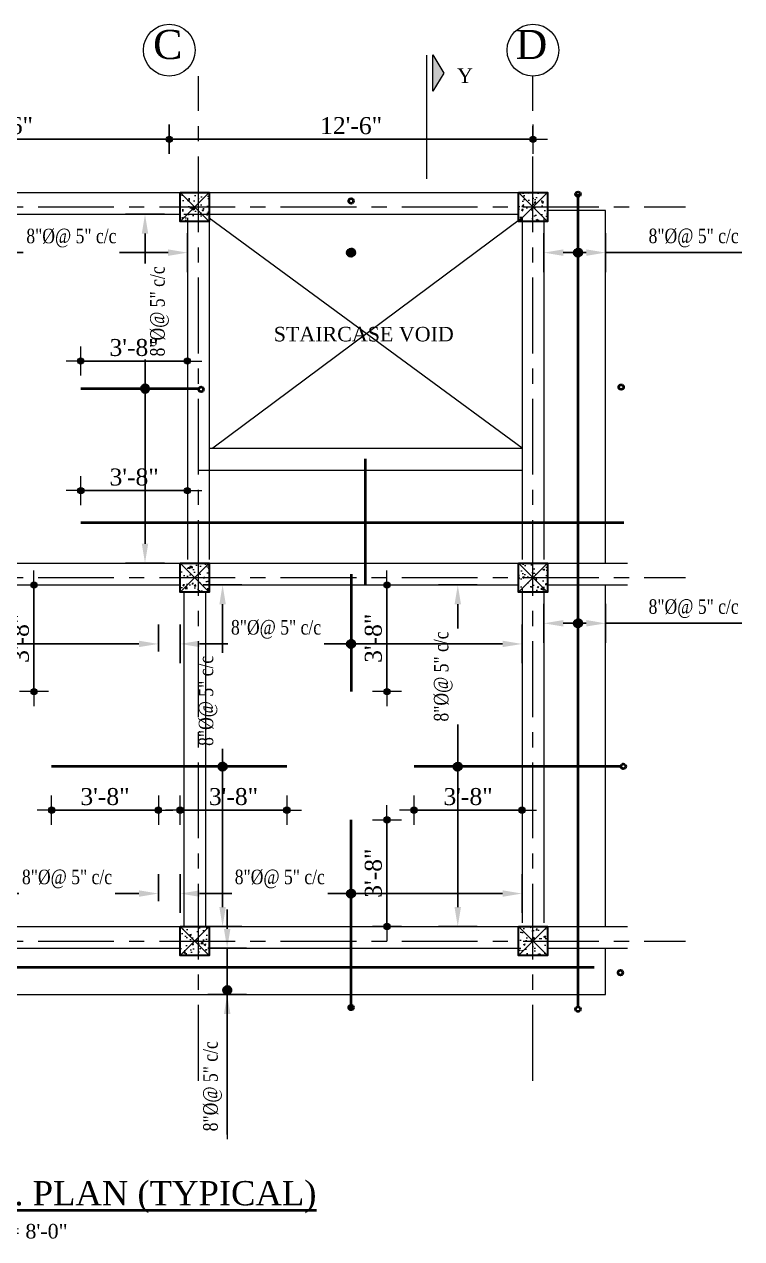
# Model space of a CAD drawing. Header units: feet. Extents: x 28652 to 66086, y -6769 to -640.
# Drawn here: x 51741 to 52037, y -2316 to -1815 of the extents above; entities that cross this region are included whole.
import ezdxf

# ---------------------------------------------------------------- set-up
doc = ezdxf.new("R2010")
doc.units = ezdxf.units.FT
doc.header["$LTSCALE"] = 50
doc.header["$MEASUREMENT"] = 0
doc.header["$PDMODE"] = 34
doc.linetypes.add('CENTERX2', pattern=[4, 2.5, -0.5, 0.5, -0.5])
doc.linetypes.add('DASHDOTX2', pattern=[2, 1, -0.5, 0, -0.5])
for name, color, linetype, lineweight in [('BAR', 7, 'Continuous', 40), ('DIMENSION', 142, 'Continuous', 13), ('SES-CENTRE', 8, 'DASHDOTX2', 13), ('SES-DIMENSION', 142, 'Continuous', 13), ('SES-HACTH', 8, 'Continuous', 13), ('SES-REBARS', 1, 'Continuous', 40), ('SES-SLAB OUTLINE', 4, 'Continuous', 18), ('SES-Staircase', 134, 'Continuous', 13), ('SES-TEXT', 3, 'Continuous', 20), ('SES-TitleText', 7, 'Continuous', 40), ('SES-Wall Plan', 6, 'Continuous', 30)]:
    doc.layers.add(name, color=color, linetype=linetype, lineweight=lineweight)
doc.styles.add('1.8 str', font='times.ttf', dxfattribs={"width": 0.8, "height": 6})
doc.styles.add('7 INCH', font='times.ttf', dxfattribs={"height": 7})
doc.styles.add('SES-ARAIL', font='times.ttf', dxfattribs={"height": 6})
doc.styles.add('SES-Title Text', font='times.ttf', dxfattribs={"height": 10})
doc.dimstyles.new('1.8 str', dxfattribs={"dimscale": 0, "dimtxt": 6, "dimasz": 1, "dimexe": 2, "dimexo": 9, "dimgap": 2, "dimtad": 1, "dimdec": 0, "dimzin": 3, "dimdsep": 46, "dimlunit": 4, "dimtxsty": '1.8 str', "dimblk": 'DIM', "dimcen": 3, "dimdle": 3, "dimse1": 1, "dimse2": 1, "dimclrd": 256, "dimclre": 256, "dimclrt": 256, "dimadec": 1, "dimazin": 2, "dimtfac": 1, "dimtdec": 0, "dimtofl": 0, "dimtmove": 2, "dimatfit": 3, "dimldrblk": 'DSAFSADF', "dimfxl": 2, "dimfrac": 2, "dimtolj": 2, "dimtzin": 0, "dimarcsym": 0})
doc.dimstyles.new('7 INCH', dxfattribs={"dimscale": 0, "dimtxt": 7, "dimasz": 1, "dimexe": 2, "dimexo": 9, "dimgap": 2, "dimtad": 1, "dimdec": 0, "dimzin": 3, "dimdsep": 46, "dimlunit": 4, "dimtxsty": '7 INCH', "dimblk": 'DIM', "dimcen": 3, "dimdle": 3, "dimse1": 1, "dimse2": 1, "dimclrd": 256, "dimclre": 256, "dimclrt": 7, "dimadec": 1, "dimazin": 2, "dimtfac": 1, "dimtdec": 0, "dimtix": 1, "dimtofl": 0, "dimtmove": 2, "dimatfit": 3, "dimldrblk": 'DIM', "dimfxl": 2, "dimfrac": 2, "dimtolj": 2, "dimtzin": 0, "dimarcsym": 0})

# ---------------------------------------------------------------- blocks, each defined once
blk = doc.blocks.new('*D794')
at = {"layer": 'Defpoints', "color": 0, "ltscale": 10, "transparency": 16777216}
for p in [(51871.61, -2196.2), (51825, -2215.29), (51871.61, -2215.29)]:
    blk.add_point(p, dxfattribs=at)
at = {"layer": 'SES-DIMENSION', "lineweight": -2, "ltscale": 10, "transparency": 16777216}
for p, q in [((51825, -2188.2), (51825, -2180.2)), ((51833, -2196.2), (51817, -2196.2)), ((51825, -2196.2), (51825, -2215.29)), ((51833, -2215.29), (51817, -2215.29)), ((51825, -2272.93), (51825, -2215.29)), ((51825, -2223.29), (51825, -2231.29))]:
    blk.add_line(p, q, dxfattribs=at)
at = {"layer": 'SES-DIMENSION', "ltscale": 10, "transparency": 16777216}
for points in [[(51823.67, -2188.2), (51826.34, -2188.2), (51825, -2196.2)], [(51823.67, -2223.29), (51826.34, -2223.29), (51825, -2215.29)]]:
    blk.add_solid(points, dxfattribs=at)
at = {"layer": 'SES-DIMENSION', "ltscale": 10, "transparency": 16777216, "insert": (51818.97, -2253.1), "char_height": 6, "attachment_point": 5, "rotation": 90, "style": '1.8 str'}
blk.add_mtext('\\A2;8"%%C@ 5" c/c', dxfattribs=at)
blk = doc.blocks.new('DSAFSADF')
at = {"layer": 'DIMENSION'}
blk.add_lwpolyline([(-0.5, 0, 0, 3, 0), (-5.5, 0, 0, 0, 0), (-0.5, 0, 0, 0, 0)], format="xyseb", dxfattribs=at)
blk = doc.blocks.new('*D795')
at = {"layer": 'Defpoints', "color": 0, "ltscale": 10, "transparency": 16777216}
for p in [(51981.11, -2062.14), (51955.61, -2185.7), (51981.11, -2187.2)]:
    blk.add_point(p, dxfattribs=at)
at = {"layer": 'SES-DIMENSION', "lineweight": -2, "ltscale": 10, "transparency": 16777216}
for p, q in [((51955.61, -2070.14), (51955.61, -2054.14)), ((51981.11, -2070.14), (51981.11, -2054.14)), ((51963.61, -2062.14), (51973.11, -2062.14)), ((52037.23, -2062.14), (51981.11, -2062.14))]:
    blk.add_line(p, q, dxfattribs=at)
at = {"layer": 'SES-DIMENSION', "ltscale": 10, "transparency": 16777216}
for points in [[(51963.61, -2060.8), (51963.61, -2063.47), (51955.61, -2062.14)], [(51973.11, -2060.8), (51973.11, -2063.47), (51981.11, -2062.14)]]:
    blk.add_solid(points, dxfattribs=at)
at = {"layer": 'SES-DIMENSION', "ltscale": 10, "transparency": 16777216, "insert": (52017.39, -2056.1), "char_height": 6, "attachment_point": 5, "style": '1.8 str'}
blk.add_mtext('\\A2;8"%%C@ 5" c/c', dxfattribs=at)
blk = doc.blocks.new('*D796')
at = {"layer": 'Defpoints', "color": 0, "ltscale": 10, "transparency": 16777216}
for p in [(51981.11, -1909.24), (51955.61, -2032.81), (51981.11, -2034.31)]:
    blk.add_point(p, dxfattribs=at)
at = {"layer": 'SES-DIMENSION', "lineweight": -2, "ltscale": 10, "transparency": 16777216}
for p, q in [((51955.61, -1917.24), (51955.61, -1901.24)), ((51981.11, -1917.24), (51981.11, -1901.24)), ((51963.61, -1909.24), (51973.11, -1909.24)), ((52037.23, -1909.24), (51981.11, -1909.24))]:
    blk.add_line(p, q, dxfattribs=at)
at = {"layer": 'SES-DIMENSION', "ltscale": 10, "transparency": 16777216}
for points in [[(51963.61, -1907.91), (51963.61, -1910.58), (51955.61, -1909.24)], [(51973.11, -1907.91), (51973.11, -1910.58), (51981.11, -1909.24)]]:
    blk.add_solid(points, dxfattribs=at)
at = {"layer": 'SES-DIMENSION', "ltscale": 10, "transparency": 16777216, "insert": (52017.39, -1903.21), "char_height": 6, "attachment_point": 5, "style": '1.8 str'}
blk.add_mtext('\\A2;8"%%C@ 5" c/c', dxfattribs=at)
blk = doc.blocks.new('GFHF')
at = {"layer": 'BAR'}
h = blk.add_hatch(dxfattribs=at)
h.set_pattern_fill('ANSI31', color=2)
h.paths.add_polyline_path([(20798.9, -1672.63), (20794.72, -1672.63, 1)])
h.paths.add_polyline_path([(20794.72, -1672.63), (20798.9, -1672.63, 1)])
at = {"layer": 'BAR', "color": 2}
blk.add_circle((20796.81, -1672.63), 2.09, dxfattribs=at)
blk = doc.blocks.new('*D804')
at = {"layer": 'Defpoints', "color": 0, "ltscale": 10, "transparency": 16777216}
for p in [(51823.11, -2046.31), (51869.69, -2046.31), (51869.69, -2187.2)]:
    blk.add_point(p, dxfattribs=at)
at = {"layer": 'SES-DIMENSION', "lineweight": -2, "ltscale": 10, "transparency": 16777216}
for p, q in [((51831.11, -2046.31), (51815.11, -2046.31)), ((51823.11, -2054.31), (51823.11, -2074.29)), ((51823.11, -2179.2), (51823.11, -2113.96)), ((51831.11, -2187.2), (51815.11, -2187.2))]:
    blk.add_line(p, q, dxfattribs=at)
at = {"layer": 'SES-DIMENSION', "ltscale": 10, "transparency": 16777216}
for points in [[(51821.78, -2054.31), (51824.44, -2054.31), (51823.11, -2046.31)], [(51821.78, -2179.2), (51824.44, -2179.2), (51823.11, -2187.2)]]:
    blk.add_solid(points, dxfattribs=at)
at = {"layer": 'SES-DIMENSION', "ltscale": 10, "transparency": 16777216, "insert": (51817.12, -2094.13), "char_height": 6, "attachment_point": 5, "rotation": 90, "style": '1.8 str'}
blk.add_mtext('\\A2;8"%%C@ 5" c/c', dxfattribs=at)
blk = doc.blocks.new('*D805')
at = {"layer": 'Defpoints', "color": 0, "ltscale": 10, "transparency": 16777216}
for p in [(51920.11, -2046.31), (51966.69, -2046.31), (51966.69, -2187.2)]:
    blk.add_point(p, dxfattribs=at)
at = {"layer": 'SES-DIMENSION', "lineweight": -2, "ltscale": 10, "transparency": 16777216}
for p, q in [((51928.11, -2046.31), (51912.11, -2046.31)), ((51920.11, -2054.31), (51920.11, -2064.26)), ((51920.11, -2179.2), (51920.11, -2103.92)), ((51928.11, -2187.2), (51912.11, -2187.2))]:
    blk.add_line(p, q, dxfattribs=at)
at = {"layer": 'SES-DIMENSION', "ltscale": 10, "transparency": 16777216}
for points in [[(51918.78, -2054.31), (51921.44, -2054.31), (51920.11, -2046.31)], [(51918.78, -2179.2), (51921.44, -2179.2), (51920.11, -2187.2)]]:
    blk.add_solid(points, dxfattribs=at)
at = {"layer": 'SES-DIMENSION', "ltscale": 10, "transparency": 16777216, "insert": (51914.12, -2084.09), "char_height": 6, "attachment_point": 5, "rotation": 90, "style": '1.8 str'}
blk.add_mtext('\\A2;8"%%C@ 5" c/c', dxfattribs=at)
blk = doc.blocks.new('*D806')
at = {"layer": 'Defpoints', "color": 0, "ltscale": 10, "transparency": 16777216}
for p in [(51796.61, -2173.62), (51796.61, -2185.7), (51667.61, -2199.3)]:
    blk.add_point(p, dxfattribs=at)
at = {"layer": 'SES-DIMENSION', "lineweight": -2, "ltscale": 10, "transparency": 16777216}
for p, q in [((51667.61, -2181.62), (51667.61, -2165.62)), ((51796.61, -2176.7), (51796.61, -2165.62)), ((51675.61, -2173.62), (51739.11, -2173.62)), ((51788.61, -2173.62), (51778.78, -2173.62))]:
    blk.add_line(p, q, dxfattribs=at)
at = {"layer": 'SES-DIMENSION', "ltscale": 10, "transparency": 16777216}
for points in [[(51675.61, -2172.28), (51675.61, -2174.95), (51667.61, -2173.62)], [(51788.61, -2172.28), (51788.61, -2174.95), (51796.61, -2173.62)]]:
    blk.add_solid(points, dxfattribs=at)
at = {"layer": 'SES-DIMENSION', "ltscale": 10, "transparency": 16777216, "insert": (51758.94, -2167.62), "char_height": 6, "attachment_point": 5, "style": '1.8 str'}
blk.add_mtext('\\A2;8"%%C@ 5" c/c', dxfattribs=at)
blk = doc.blocks.new('*D807')
at = {"layer": 'Defpoints', "color": 0, "ltscale": 10, "transparency": 16777216}
for p in [(51946.61, -2173.62), (51805.61, -2199.3), (51946.61, -2199.3)]:
    blk.add_point(p, dxfattribs=at)
at = {"layer": 'SES-DIMENSION', "lineweight": -2, "ltscale": 10, "transparency": 16777216}
for p, q in [((51805.61, -2181.62), (51805.61, -2165.62)), ((51946.61, -2181.62), (51946.61, -2165.62)), ((51813.61, -2173.62), (51826.87, -2173.62)), ((51938.61, -2173.62), (51866.53, -2173.62))]:
    blk.add_line(p, q, dxfattribs=at)
at = {"layer": 'SES-DIMENSION', "ltscale": 10, "transparency": 16777216}
for points in [[(51813.61, -2172.28), (51813.61, -2174.95), (51805.61, -2173.62)], [(51938.61, -2172.28), (51938.61, -2174.95), (51946.61, -2173.62)]]:
    blk.add_solid(points, dxfattribs=at)
at = {"layer": 'SES-DIMENSION', "ltscale": 10, "transparency": 16777216, "insert": (51846.7, -2167.62), "char_height": 6, "attachment_point": 5, "style": '1.8 str'}
blk.add_mtext('\\A2;8"%%C@ 5" c/c', dxfattribs=at)
blk = doc.blocks.new('*D808')
at = {"layer": 'Defpoints', "color": 0, "ltscale": 10, "transparency": 16777216}
for p in [(51796.61, -2070.64), (51796.61, -2082.72), (51667.61, -2096.32)]:
    blk.add_point(p, dxfattribs=at)
at = {"layer": 'SES-DIMENSION', "lineweight": -2, "ltscale": 10, "transparency": 16777216}
for p, q in [((51667.61, -2078.64), (51667.61, -2062.64)), ((51796.61, -2073.72), (51796.61, -2062.64)), ((51675.61, -2070.64), (51679.88, -2070.64)), ((51788.61, -2070.64), (51719.54, -2070.64))]:
    blk.add_line(p, q, dxfattribs=at)
at = {"layer": 'SES-DIMENSION', "ltscale": 10, "transparency": 16777216}
for points in [[(51675.61, -2069.31), (51675.61, -2071.97), (51667.61, -2070.64)], [(51788.61, -2069.31), (51788.61, -2071.97), (51796.61, -2070.64)]]:
    blk.add_solid(points, dxfattribs=at)
at = {"layer": 'SES-DIMENSION', "ltscale": 10, "transparency": 16777216, "insert": (51699.71, -2064.65), "char_height": 6, "attachment_point": 5, "style": '1.8 str'}
blk.add_mtext('\\A2;8"%%C@ 5" c/c', dxfattribs=at)
blk = doc.blocks.new('*D809')
at = {"layer": 'Defpoints', "color": 0, "ltscale": 10, "transparency": 16777216}
for p in [(51946.61, -2070.64), (51805.61, -2096.32), (51946.61, -2096.32)]:
    blk.add_point(p, dxfattribs=at)
at = {"layer": 'SES-DIMENSION', "lineweight": -2, "ltscale": 10, "transparency": 16777216}
for p, q in [((51805.61, -2078.64), (51805.61, -2062.64)), ((51946.61, -2078.64), (51946.61, -2062.64)), ((51813.61, -2070.64), (51825.32, -2070.64)), ((51938.61, -2070.64), (51864.98, -2070.64))]:
    blk.add_line(p, q, dxfattribs=at)
at = {"layer": 'SES-DIMENSION', "ltscale": 10, "transparency": 16777216}
for points in [[(51813.61, -2069.31), (51813.61, -2071.97), (51805.61, -2070.64)], [(51938.61, -2069.31), (51938.61, -2071.97), (51946.61, -2070.64)]]:
    blk.add_solid(points, dxfattribs=at)
at = {"layer": 'SES-DIMENSION', "ltscale": 10, "transparency": 16777216, "insert": (51845.15, -2064.65), "char_height": 6, "attachment_point": 5, "style": '1.8 str'}
blk.add_mtext('\\A2;8"%%C@ 5" c/c', dxfattribs=at)
blk = doc.blocks.new('*D810')
at = {"layer": 'Defpoints', "color": 0, "ltscale": 10, "transparency": 16777216}
for p in [(51744.53, -1893.42), (51791.11, -1893.42), (51744.53, -2037.31)]:
    blk.add_point(p, dxfattribs=at)
at = {"layer": 'SES-DIMENSION', "lineweight": -2, "ltscale": 10, "transparency": 16777216}
for p, q in [((51783.11, -1893.42), (51799.11, -1893.42)), ((51791.11, -1901.42), (51791.11, -1913.67)), ((51791.11, -2029.31), (51791.11, -1953.33)), ((51783.11, -2037.31), (51799.11, -2037.31))]:
    blk.add_line(p, q, dxfattribs=at)
at = {"layer": 'SES-DIMENSION', "ltscale": 10, "transparency": 16777216}
for points in [[(51789.78, -1901.42), (51792.44, -1901.42), (51791.11, -1893.42)], [(51789.78, -2029.31), (51792.44, -2029.31), (51791.11, -2037.31)]]:
    blk.add_solid(points, dxfattribs=at)
at = {"layer": 'SES-DIMENSION', "ltscale": 10, "transparency": 16777216, "insert": (51797.1, -1933.5), "char_height": 6, "attachment_point": 5, "rotation": 90, "style": '1.8 str'}
blk.add_mtext('\\A2;8"%%C@ 5" c/c', dxfattribs=at)
blk = doc.blocks.new('*D812')
at = {"layer": 'Defpoints', "color": 0, "ltscale": 10, "transparency": 16777216}
for p in [(51667.61, -1909.24), (51667.61, -1937.1), (51808.61, -1937.1)]:
    blk.add_point(p, dxfattribs=at)
at = {"layer": 'SES-DIMENSION', "lineweight": -2, "ltscale": 10, "transparency": 16777216}
for p, q in [((51667.61, -1917.24), (51667.61, -1901.24)), ((51808.61, -1917.24), (51808.61, -1901.24)), ((51675.61, -1909.24), (51740.91, -1909.24)), ((51800.61, -1909.24), (51780.57, -1909.24))]:
    blk.add_line(p, q, dxfattribs=at)
at = {"layer": 'SES-DIMENSION', "ltscale": 10, "transparency": 16777216}
for points in [[(51675.61, -1907.91), (51675.61, -1910.58), (51667.61, -1909.24)], [(51800.61, -1907.91), (51800.61, -1910.58), (51808.61, -1909.24)]]:
    blk.add_solid(points, dxfattribs=at)
at = {"layer": 'SES-DIMENSION', "ltscale": 10, "transparency": 16777216, "insert": (51760.74, -1903.25), "char_height": 6, "attachment_point": 5, "style": '1.8 str'}
blk.add_mtext('\\A2;8"%%C@ 5" c/c', dxfattribs=at)
blk = doc.blocks.new('DIM')
at = {"layer": 'DIMENSION'}
h = blk.add_hatch(color=256, dxfattribs=at)
h.paths.add_polyline_path([(0, 1.28), (0, 0), (1.28, 0, 0.414214)])
h.paths.add_polyline_path([(1.28, 0), (0, 0), (0, -1.28, 0.414214)])
h.paths.add_polyline_path([(0, 0), (-1.28, 0, 0.414214), (0, -1.28)])
h.paths.add_polyline_path([(0, 1.28, 0.414214), (-1.28, 0), (0, 0)])
for p, q in [((0, 6), (0, -6)), ((-6, 0), (6, 0))]:
    blk.add_line(p, q, dxfattribs=at)
blk.add_circle((0, 0), 1.28, dxfattribs=at)
blk = doc.blocks.new('*D843')
at = {"layer": 'Defpoints', "color": 0, "linetype": 'ByBlock', "transparency": 16777216}
for p in [(51731.69, -2046.31), (51745.3, -2046.31), (51732.11, -2090.31)]:
    blk.add_point(p, dxfattribs=at)
at = {"layer": 'SES-DIMENSION', "linetype": 'ByBlock', "lineweight": -2, "transparency": 16777216}
blk.add_line((51745.3, -2089.31), (51745.3, -2047.31), dxfattribs=at)
for p, rotation in [((51745.3, -2046.31), 90), ((51745.3, -2090.31), 270)]:
    blk.add_blockref('DIM', p, dxfattribs=dict(at, rotation=rotation))
at = {"layer": 'SES-DIMENSION', "color": 7, "linetype": 'ByBlock', "transparency": 16777216, "insert": (51739.74, -2068.31), "char_height": 7, "attachment_point": 5, "rotation": 90, "style": '7 INCH'}
blk.add_mtext('\\A2;3\'-8"', dxfattribs=at)
blk = doc.blocks.new('*D846')
at = {"layer": 'Defpoints', "color": 0, "linetype": 'ByBlock', "transparency": 16777216}
for p in [(51752.61, -2121.25), (51796.61, -2121.25), (51796.61, -2139.21)]:
    blk.add_point(p, dxfattribs=at)
at = {"layer": 'SES-DIMENSION', "linetype": 'ByBlock', "lineweight": -2, "transparency": 16777216}
blk.add_line((51753.61, -2139.21), (51795.61, -2139.21), dxfattribs=at)
at = {"layer": 'SES-DIMENSION', "linetype": 'ByBlock', "lineweight": -2, "transparency": 16777216, "rotation": 180}
blk.add_blockref('DIM', (51752.61, -2139.21), dxfattribs=at)
at = {"layer": 'SES-DIMENSION', "linetype": 'ByBlock', "lineweight": -2, "transparency": 16777216}
blk.add_blockref('DIM', (51796.61, -2139.21), dxfattribs=at)
at = {"layer": 'SES-DIMENSION', "color": 7, "linetype": 'ByBlock', "transparency": 16777216, "insert": (51774.61, -2133.65), "char_height": 7, "attachment_point": 5, "style": '7 INCH'}
blk.add_mtext('\\A2;3\'-8"', dxfattribs=at)
blk = doc.blocks.new('*D847')
at = {"layer": 'Defpoints', "color": 0, "linetype": 'ByBlock', "transparency": 16777216}
for p in [(51876.11, -2046.31), (51876.11, -2090.31), (51890.88, -2090.31)]:
    blk.add_point(p, dxfattribs=at)
at = {"layer": 'SES-DIMENSION', "linetype": 'ByBlock', "lineweight": -2, "transparency": 16777216}
blk.add_line((51890.88, -2047.31), (51890.88, -2089.31), dxfattribs=at)
for p, rotation in [((51890.88, -2046.31), 90), ((51890.88, -2090.31), 270)]:
    blk.add_blockref('DIM', p, dxfattribs=dict(at, rotation=rotation))
at = {"layer": 'SES-DIMENSION', "color": 7, "linetype": 'ByBlock', "transparency": 16777216, "insert": (51885.32, -2068.31), "char_height": 7, "attachment_point": 5, "rotation": 90, "style": '7 INCH'}
blk.add_mtext('\\A2;3\'-8"', dxfattribs=at)
blk = doc.blocks.new('*D848')
at = {"layer": 'Defpoints', "color": 0, "linetype": 'ByBlock', "transparency": 16777216}
for p in [(51805.61, -2121.25), (51849.61, -2121.25), (51805.61, -2139.21)]:
    blk.add_point(p, dxfattribs=at)
at = {"layer": 'SES-DIMENSION', "linetype": 'ByBlock', "lineweight": -2, "transparency": 16777216}
blk.add_line((51848.61, -2139.21), (51806.61, -2139.21), dxfattribs=at)
at = {"layer": 'SES-DIMENSION', "linetype": 'ByBlock', "lineweight": -2, "transparency": 16777216, "rotation": 180}
blk.add_blockref('DIM', (51805.61, -2139.21), dxfattribs=at)
at = {"layer": 'SES-DIMENSION', "linetype": 'ByBlock', "lineweight": -2, "transparency": 16777216}
blk.add_blockref('DIM', (51849.61, -2139.21), dxfattribs=at)
at = {"layer": 'SES-DIMENSION', "color": 7, "linetype": 'ByBlock', "transparency": 16777216, "insert": (51827.61, -2133.65), "char_height": 7, "attachment_point": 5, "style": '7 INCH'}
blk.add_mtext('\\A2;3\'-8"', dxfattribs=at)
blk = doc.blocks.new('*D849')
at = {"layer": 'Defpoints', "color": 0, "linetype": 'ByBlock', "transparency": 16777216}
for p in [(51902.11, -2121.25), (51946.61, -2121.25), (51946.61, -2139.21)]:
    blk.add_point(p, dxfattribs=at)
at = {"layer": 'SES-DIMENSION', "linetype": 'ByBlock', "lineweight": -2, "transparency": 16777216}
blk.add_line((51903.11, -2139.21), (51945.61, -2139.21), dxfattribs=at)
at = {"layer": 'SES-DIMENSION', "linetype": 'ByBlock', "lineweight": -2, "transparency": 16777216, "rotation": 180}
blk.add_blockref('DIM', (51902.11, -2139.21), dxfattribs=at)
at = {"layer": 'SES-DIMENSION', "linetype": 'ByBlock', "lineweight": -2, "transparency": 16777216}
blk.add_blockref('DIM', (51946.61, -2139.21), dxfattribs=at)
at = {"layer": 'SES-DIMENSION', "color": 7, "linetype": 'ByBlock', "transparency": 16777216, "insert": (51924.36, -2133.65), "char_height": 7, "attachment_point": 5, "style": '7 INCH'}
blk.add_mtext('\\A2;3\'-8"', dxfattribs=at)
blk = doc.blocks.new('*D850')
at = {"layer": 'Defpoints', "color": 0, "linetype": 'ByBlock', "transparency": 16777216}
for p in [(51876.11, -2143.2), (51876.11, -2187.2), (51890.88, -2187.2)]:
    blk.add_point(p, dxfattribs=at)
at = {"layer": 'SES-DIMENSION', "linetype": 'ByBlock', "lineweight": -2, "transparency": 16777216}
blk.add_line((51890.88, -2144.2), (51890.88, -2186.2), dxfattribs=at)
for p, rotation in [((51890.88, -2143.2), 90), ((51890.88, -2187.2), 270)]:
    blk.add_blockref('DIM', p, dxfattribs=dict(at, rotation=rotation))
at = {"layer": 'SES-DIMENSION', "color": 7, "linetype": 'ByBlock', "transparency": 16777216, "insert": (51885.32, -2165.2), "char_height": 7, "attachment_point": 5, "rotation": 90, "style": '7 INCH'}
blk.add_mtext('\\A2;3\'-8"', dxfattribs=at)
blk = doc.blocks.new('*D852')
at = {"layer": 'Defpoints', "color": 0, "linetype": 'ByBlock', "transparency": 16777216}
for p in [(51808.61, -2007.4), (51764.65, -2020.74), (51808.61, -2020.74)]:
    blk.add_point(p, dxfattribs=at)
at = {"layer": 'SES-DIMENSION', "linetype": 'ByBlock', "lineweight": -2, "transparency": 16777216}
blk.add_line((51765.65, -2007.4), (51807.61, -2007.4), dxfattribs=at)
at = {"layer": 'SES-DIMENSION', "linetype": 'ByBlock', "lineweight": -2, "transparency": 16777216, "rotation": 180}
blk.add_blockref('DIM', (51764.65, -2007.4), dxfattribs=at)
at = {"layer": 'SES-DIMENSION', "linetype": 'ByBlock', "lineweight": -2, "transparency": 16777216}
blk.add_blockref('DIM', (51808.61, -2007.4), dxfattribs=at)
at = {"layer": 'SES-DIMENSION', "color": 7, "linetype": 'ByBlock', "transparency": 16777216, "insert": (51786.63, -2001.84), "char_height": 7, "attachment_point": 5, "style": '7 INCH'}
blk.add_mtext('\\A2;3\'-8"', dxfattribs=at)
blk = doc.blocks.new('*D854')
at = {"layer": 'Defpoints', "color": 0, "linetype": 'ByBlock', "transparency": 16777216}
for p in [(51808.61, -1953.98), (51764.61, -1965.36), (51808.61, -1965.36)]:
    blk.add_point(p, dxfattribs=at)
at = {"layer": 'SES-DIMENSION', "linetype": 'ByBlock', "lineweight": -2, "transparency": 16777216}
blk.add_line((51765.61, -1953.98), (51807.61, -1953.98), dxfattribs=at)
at = {"layer": 'SES-DIMENSION', "linetype": 'ByBlock', "lineweight": -2, "transparency": 16777216, "rotation": 180}
blk.add_blockref('DIM', (51764.61, -1953.98), dxfattribs=at)
at = {"layer": 'SES-DIMENSION', "linetype": 'ByBlock', "lineweight": -2, "transparency": 16777216}
blk.add_blockref('DIM', (51808.61, -1953.98), dxfattribs=at)
at = {"layer": 'SES-DIMENSION', "color": 7, "linetype": 'ByBlock', "transparency": 16777216, "insert": (51786.61, -1948.42), "char_height": 7, "attachment_point": 5, "style": '7 INCH'}
blk.add_mtext('\\A2;3\'-8"', dxfattribs=at)
blk = doc.blocks.new('*D857')
at = {"layer": 'Defpoints', "color": 0, "linetype": 'ByBlock', "transparency": 16777216}
for p in [(51801.11, -1862.46), (51663.11, -1882.92), (51801.11, -1882.92)]:
    blk.add_point(p, dxfattribs=at)
at = {"layer": 'SES-DIMENSION', "linetype": 'ByBlock', "lineweight": -2, "transparency": 16777216}
blk.add_line((51664.11, -1862.46), (51800.11, -1862.46), dxfattribs=at)
at = {"layer": 'SES-DIMENSION', "linetype": 'ByBlock', "lineweight": -2, "transparency": 16777216, "rotation": 180}
blk.add_blockref('DIM', (51663.11, -1862.46), dxfattribs=at)
at = {"layer": 'SES-DIMENSION', "linetype": 'ByBlock', "lineweight": -2, "transparency": 16777216}
blk.add_blockref('DIM', (51801.11, -1862.46), dxfattribs=at)
at = {"layer": 'SES-DIMENSION', "color": 7, "linetype": 'ByBlock', "transparency": 16777216, "insert": (51732.11, -1856.9), "char_height": 7, "attachment_point": 5, "style": '7 INCH'}
blk.add_mtext('\\A2;11\'-6"', dxfattribs=at)
blk = doc.blocks.new('*D858')
at = {"layer": 'Defpoints', "color": 0, "linetype": 'ByBlock', "transparency": 16777216}
for p in [(51951.11, -1862.46), (51801.11, -1882.92), (51951.11, -1882.92)]:
    blk.add_point(p, dxfattribs=at)
at = {"layer": 'SES-DIMENSION', "linetype": 'ByBlock', "lineweight": -2, "transparency": 16777216}
blk.add_line((51802.11, -1862.46), (51950.11, -1862.46), dxfattribs=at)
at = {"layer": 'SES-DIMENSION', "linetype": 'ByBlock', "lineweight": -2, "transparency": 16777216, "rotation": 180}
blk.add_blockref('DIM', (51801.11, -1862.46), dxfattribs=at)
at = {"layer": 'SES-DIMENSION', "linetype": 'ByBlock', "lineweight": -2, "transparency": 16777216}
blk.add_blockref('DIM', (51951.11, -1862.46), dxfattribs=at)
at = {"layer": 'SES-DIMENSION', "color": 7, "linetype": 'ByBlock', "transparency": 16777216, "insert": (51876.11, -1856.9), "char_height": 7, "attachment_point": 5, "style": '7 INCH'}
blk.add_mtext('\\A2;12\'-6"', dxfattribs=at)
blk = doc.blocks.new('*D859')
at = {"layer": 'Defpoints', "color": 0, "linetype": 'ByBlock', "transparency": 16777216}
for p in [(51951.11, -1888.92), (51469.85, -2041.81), (51951.11, -2041.81)]:
    blk.add_point(p, dxfattribs=at)
at = {"layer": 'SES-DIMENSION', "linetype": 'ByBlock', "lineweight": -2, "transparency": 16777216}
blk.add_line((51469.85, -1889.92), (51469.85, -2040.81), dxfattribs=at)
for p, rotation in [((51469.85, -1888.92), 90), ((51469.85, -2041.81), 270)]:
    blk.add_blockref('DIM', p, dxfattribs=dict(at, rotation=rotation))
at = {"layer": 'SES-DIMENSION', "color": 7, "linetype": 'ByBlock', "transparency": 16777216, "insert": (51464.28, -1965.36), "char_height": 7, "attachment_point": 5, "rotation": 90, "style": '7 INCH'}
blk.add_mtext('\\A2;12\'-9"', dxfattribs=at)
blk = doc.blocks.new('*D860')
at = {"layer": 'Defpoints', "color": 0, "linetype": 'ByBlock', "transparency": 16777216}
for p in [(51951.11, -2041.81), (51469.85, -2191.7), (51507.11, -2191.7)]:
    blk.add_point(p, dxfattribs=at)
at = {"layer": 'SES-DIMENSION', "linetype": 'ByBlock', "lineweight": -2, "transparency": 16777216}
blk.add_line((51469.85, -2042.81), (51469.85, -2190.7), dxfattribs=at)
for p, rotation in [((51469.85, -2041.81), 90), ((51469.85, -2191.7), 270)]:
    blk.add_blockref('DIM', p, dxfattribs=dict(at, rotation=rotation))
at = {"layer": 'SES-DIMENSION', "color": 7, "linetype": 'ByBlock', "transparency": 16777216, "insert": (51464.29, -2116.75), "char_height": 7, "attachment_point": 5, "rotation": 90, "style": '7 INCH'}
blk.add_mtext('\\A2;12\'-6"', dxfattribs=at)
blk = doc.blocks.new('c11')
at = {"layer": 'SES-HACTH', "linetype": 'ByBlock'}
h = blk.add_hatch(dxfattribs=at)
h.set_pattern_fill('AR-CONC', color=256)
h.set_pattern_definition([(50, (-20422.33, 19414.4167), (7.1726018, -0.6275213), [0.75, -8.25]), (355, (-20422.33, 19414.417), (-1.3875133, 7.5219213), [0.6, -6.6]), (100.451444, (-20421.732, 19414.3644), (5.7850885, 6.8943999), [0.637402, -7.0114211]), (46.1842, (-20422.33, 19416.417), (10.6724133, -1.6551928), [1.125, -12.375]), (96.635635, (-20421.441, 19416.279), (9.3466195, 9.741186), [0.9561034, -10.5171376]), (351.184164, (-20422.33, 19416.417), (9.3466195, 9.741186), [0.9, -9.9]), (21, (-20421.33, 19415.9167), (5.9690705, -4.0261889), [0.75, -8.25]), (326, (-20421.33, 19415.917), (2.4331533, 7.2515005), [0.6, -6.6]), (71.451445, (-20420.8325, 19415.581), (8.4022238, 3.2253115), [0.6374019, -7.0114211]), (37.5, (-20422.33, 19414.4167), (0.12159855, 3.32893854), [0, -6.52, 0, -6.7, 0, -6.625]), (7.5, (-20422.33, 19414.4167), (2.63069537, 3.9441171), [0, -3.82, 0, -6.37, 0, -2.525]), (327.5, (-20424.56, 19414.4167), (5.33822436, -0.22554872), [0, -2.5, 0, -7.8, 0, -10.35]), (317.5, (-20425.56, 19414.4167), (5.8318617, 1.0010498), [0, -3.25, 0, -5.18, 0, -7.35])])
h.paths.add_polyline_path([(-6, 6), (-6, -6), (6, -6), (6, 6)])
for p, q in [((-6, 6), (6, -6)), ((6, 6), (-6, -6))]:
    blk.add_line(p, q, dxfattribs=at)
at = {"layer": 'SES-Wall Plan', "linetype": 'ByBlock'}
blk.add_lwpolyline([(-6, 6), (6, 6), (6, -6), (-6, -6)], close=True, dxfattribs=at)

msp = doc.modelspace()

# ---------------------------------------------------------------- hatches: boundary and pattern name
at = {"layer": 'SES-TEXT'}
msp.add_hatch(color=256, dxfattribs=at).paths.add_polyline_path([(51909.79, -1827.69), (51909.79, -1842.69), (51914.41, -1835.19)])

# ---------------------------------------------------------------- linework, layer by layer
at = {"layer": 'SES-CENTRE', "color": 8, "linetype": 'CENTERX2', "ltscale": 0.25}
for p, q in [((51813.11, -2250.81), (51813.11, -1836.42)), ((51951.11, -2250.81), (51951.11, -1836.42)), ((51447.05, -1890.42), (52014.07, -1890.42)), ((51447.05, -2043.31), (52014.07, -2043.31)), ((51447.05, -2193.2), (52014.07, -2193.2))]:
    msp.add_line(p, q, dxfattribs=at)
at = {"layer": 'SES-DIMENSION', "ltscale": 10}
msp.add_line((51907.26, -1827.79), (51907.26, -1878.87), dxfattribs=at)
msp.add_lwpolyline([(51825, -2224.29), (51825, -2274.85)], dxfattribs=at)
at = {"layer": 'SES-DIMENSION'}
for centre in [(51801.11, -1825.74), (51951.11, -1825.74)]:
    msp.add_circle(centre, 10.68, dxfattribs=at)
at = {"layer": 'SES-REBARS', "linetype": 'ByBlock'}
for points in [[(51969.72, -2220.19), (51969.72, -1885.12)], [(51813.11, -1965.36), (51764.61, -1965.36)], [(51882.11, -2046.31), (51882.11, -1994.3)], [(51988.61, -2020.74), (51764.65, -2020.74)], [(51876.11, -2041.81), (51876.11, -2090.31)], [(51849.61, -2121.25), (51752.61, -2121.25)], [(51987.35, -2121.25), (51902.11, -2121.25)], [(51876.11, -2221.62), (51876.11, -2143.2)], [(51498.8, -2204), (51976.41, -2204)]]:
    msp.add_lwpolyline(points, dxfattribs=at)
for centre in [(51876.11, -1887.92), (51969.72, -1885.18), (51814.25, -1965.65), (51987.5, -1964.7), (51988.4, -2121.15), (51987.2, -2206.24), (51876.11, -2220.63), (51969.69, -2221.3)]:
    msp.add_circle(centre, 0.992, dxfattribs=at)
at = {"layer": 'SES-SLAB OUTLINE'}
for p, q in [((51669.11, -1884.42), (51805.61, -1884.42)), ((51807.11, -1884.42), (51945.11, -1884.42)), ((51669.11, -1893.42), (51805.61, -1893.42)), ((51807.11, -1893.42), (51945.11, -1893.42)), ((51808.61, -1894.92), (51808.61, -2035.81)), ((51817.61, -1894.92), (51817.61, -2035.81)), ((51946.61, -1894.92), (51946.61, -2035.81)), ((51955.61, -1894.92), (51955.61, -2035.81)), ((51669.11, -2037.31), (51805.61, -2037.31)), ((51817.61, -2037.31), (51945.11, -2037.31)), ((51957.11, -2037.31), (51990.11, -2037.31)), ((51669.11, -2046.31), (51805.61, -2046.31)), ((51817.61, -2046.31), (51945.11, -2046.31)), ((51946.61, -2047.81), (51946.61, -2185.7)), ((51955.61, -2047.81), (51955.61, -2185.7)), ((51957.11, -2046.31), (51990.11, -2046.31)), ((51807.11, -2049.31), (51807.11, -2187.2)), ((51816.11, -2049.31), (51816.11, -2187.2)), ((51669.11, -2187.2), (51805.61, -2187.2)), ((51817.61, -2187.2), (51945.11, -2187.2)), ((51957.11, -2187.2), (51990.11, -2187.2)), ((51669.11, -2196.2), (51805.61, -2196.2)), ((51817.61, -2196.2), (51945.11, -2196.2)), ((51957.11, -2196.2), (51990.11, -2196.2))]:
    msp.add_line(p, q, dxfattribs=at)
at = {"layer": 'SES-SLAB OUTLINE', "linetype": 'ByBlock'}
for p, q in [((51817.61, -1989.92), (51946.61, -1989.92)), ((51813.11, -1998.92), (51946.61, -1998.92))]:
    msp.add_line(p, q, dxfattribs=at)
for points in [[(51981.11, -2037.31), (51981.11, -1891.92), (51957.11, -1891.92)], [(51981.11, -2187.2), (51981.11, -2046.31)], [(51660.11, -2215.29), (51981.11, -2215.29), (51981.11, -2196.2)]]:
    msp.add_lwpolyline(points, dxfattribs=at)
at = {"layer": 'SES-Staircase', "linetype": 'ByBlock'}
for points in [[(51817.61, -1894.92), (51946.61, -1989.77)], [(51946.61, -1894.92), (51819.11, -1989.92)]]:
    msp.add_lwpolyline(points, dxfattribs=at)
at = {"layer": 'SES-TEXT'}
msp.add_lwpolyline([(51909.79, -1842.69), (51909.79, -1827.69), (51914.41, -1835.19), (51909.79, -1842.69)], dxfattribs=at)

# ---------------------------------------------------------------- block references
at = {"layer": 'SES-HACTH', "yscale": 0.75, "zscale": 0.75}
for p, xscale, rotation in [((50621.63, -17506.85), 0.75, 90), ((50715.24, -17506.85), 0.75, 90), ((53045.59, -17562.97), -0.75, 270), ((50715.24, -17659.74), 0.75, 90), ((50621.63, -17668.25), 0.75, 90), ((50568.63, -17718.86), 0.75, 90), ((50665.63, -17718.86), 0.75, 90), ((50621.63, -17771.22), 0.75, 90), ((50570.53, -17811.06), 0.75, 90)]:
    msp.add_blockref('GFHF', p, dxfattribs=dict(at, xscale=xscale, rotation=rotation))
at = {"layer": 'SES-REBARS', "linetype": 'ByBlock'}
for p in [(51811.61, -1890.42), (51951.11, -1890.42), (51811.61, -2043.31), (51951.11, -2043.31), (51811.61, -2193.2), (51951.11, -2193.2)]:
    msp.add_blockref('c11', p, dxfattribs=at)

# ---------------------------------------------------------------- texts
at = {"layer": 'SES-TEXT', "style": 'SES-ARAIL'}
msp.add_text('Y', height=6, dxfattribs=at).set_placement((51919.82, -1839.25))
at = {"layer": 'SES-TEXT', "lineweight": 30, "char_height": 12, "width": 17.5966, "attachment_point": 2, "style": 'SES-ARAIL'}
for s, insert in [('C', (51800.5, -1817.38)), ('D', (51950.5, -1817.38))]:
    msp.add_mtext(s, dxfattribs=dict(at, insert=insert))
at = {"layer": 'SES-TEXT', "linetype": 'ByBlock', "insert": (51941.4, -1939.85), "char_height": 6, "width": 120.1483, "attachment_point": 3, "style": 'SES-ARAIL'}
msp.add_mtext('\\pxqc;STAIRCASE VOID', dxfattribs=at)
at = {"layer": 'SES-TitleText', "ltscale": 10, "style": 'SES-ARAIL'}
msp.add_text('Scale - 1" = 8\'-0"', height=6, dxfattribs=at).set_placement((51696.73, -2315.89))
at = {"layer": 'SES-TitleText', "insert": (51618.9, -2292.2), "char_height": 10, "width": 289.6719, "attachment_point": 1, "style": 'SES-Title Text'}
msp.add_mtext('{\\LSLAB TOP REINF. PLAN (TYPICAL)}', dxfattribs=at)

# ---------------------------------------------------------------- dimensions: what is measured, and where the dimension line sits
at = {"layer": 'SES-DIMENSION', "linetype": 'ByBlock'}
for base, p1, p2, picture, middle in [((51801.11, -1862.46), (51663.11, -1882.92), (51801.11, -1882.92), '*D857', (51732.11, -1856.9)), ((51951.11, -1862.46), (51801.11, -1882.92), (51951.11, -1882.92), '*D858', (51876.11, -1856.9)), ((51796.61, -2139.21), (51752.61, -2121.25), (51796.61, -2121.25), '*D846', (51774.61, -2133.65)), ((51805.61, -2139.21), (51849.61, -2121.25), (51805.61, -2121.25), '*D848', (51827.61, -2133.65)), ((51946.60969217, -2139.21325658), (51902.10969217, -2121.25263112), (51946.60969217, -2121.25263112), '*D849', (51924.35969217, -2133.65269422))]:
    dim = msp.add_linear_dim(base=base, p1=p1, p2=p2, dimstyle='7 INCH', override={"dimscale": 1}, dxfattribs=at)
    dim.commit()
    dim.dimension.update_dxf_attribs({"geometry": picture, "text_midpoint": middle})
for base, p1, p2, angle, picture, middle in [((51469.85, -2041.81), (51951.11, -1888.92), (51951.11, -2041.81), 90, '*D859', (51464.28, -1965.36)), ((51808.61, -1953.98), (51764.61, -1965.36), (51808.61, -1965.36), 180, '*D854', (51786.61, -1948.42)), ((51808.61, -2007.4), (51764.65, -2020.74), (51808.61, -2020.74), 180, '*D852', (51786.63, -2001.84)), ((51469.85, -2191.7), (51951.11, -2041.81), (51507.11, -2191.7), 90, '*D860', (51464.29, -2116.75)), ((51745.3, -2046.31), (51732.11, -2090.31), (51731.69, -2046.31), 90, '*D843', (51739.74, -2068.31)), ((51890.88, -2090.31), (51876.11, -2046.31), (51876.11, -2090.31), 90, '*D847', (51885.32, -2068.31)), ((51890.88, -2187.2), (51876.11, -2143.2), (51876.11, -2187.2), 90, '*D850', (51885.32, -2165.2))]:
    dim = msp.add_linear_dim(base=base, p1=p1, p2=p2, angle=angle, dimstyle='7 INCH', override={"dimscale": 1}, dxfattribs=at)
    dim.commit()
    dim.dimension.update_dxf_attribs({"geometry": picture, "text_midpoint": middle})
at = {"layer": 'SES-DIMENSION', "ltscale": 10}
for base, p1, p2, angle, override, picture, middle in [((51667.61, -1909.24), (51808.61, -1937.1), (51667.61, -1937.1), 180, {"dimscale": 1, "dimasz": 8, "dimexe": 8, "dimsah": 1, "dimdle": 8, "dimse1": 0, "dimse2": 0, "dimfxl": 8, "dimfxlon": 1}, '*D812', (51760.74, -1903.25)), ((51791.11, -1893.42), (51744.53, -2037.31), (51744.53, -1893.42), 90, {"dimscale": 1, "dimasz": 8, "dimexe": 8, "dimsah": 1, "dimdle": 8, "dimse1": 0, "dimse2": 0, "dimfxl": 8, "dimfxlon": 1}, '*D810', (51797.1, -1933.5)), ((51823.11, -2046.31), (51869.69, -2187.2), (51869.69, -2046.31), 90, {"dimscale": 1, "dimasz": 8, "dimexe": 8, "dimsah": 1, "dimdle": 8, "dimse1": 0, "dimse2": 0, "dimfxl": 8, "dimfxlon": 1}, '*D804', (51817.12, -2094.13)), ((51920.11, -2046.31), (51966.69, -2187.2), (51966.69, -2046.31), 90, {"dimscale": 1, "dimasz": 8, "dimexe": 8, "dimsah": 1, "dimdle": 8, "dimse1": 0, "dimse2": 0, "dimfxl": 8, "dimfxlon": 1}, '*D805', (51914.12, -2084.09)), ((51825, -2215.29), (51871.61, -2196.2), (51871.61, -2215.29), 90, {"dimscale": 1, "dimasz": 8, "dimexe": 8, "dimsah": 1, "dimdle": 8, "dimse1": 0, "dimse2": 0, "dimtmove": 1, "dimfxl": 8, "dimfxlon": 1}, '*D794', (51825, -2253.1))]:
    dim = msp.add_linear_dim(base=base, p1=p1, p2=p2, angle=angle, text='8"%%C@ 5" c/c', dimstyle='1.8 str', override=override, dxfattribs=at)
    dim.commit()
    dim.dimension.update_dxf_attribs({"geometry": picture, "text_midpoint": middle, "dimtype": 160})
for base, p1, p2, override, picture, middle in [((51981.11, -1909.24), (51955.61, -2032.81), (51981.11, -2034.31), {"dimscale": 1, "dimasz": 8, "dimexe": 8, "dimsah": 1, "dimdle": 8, "dimse1": 0, "dimse2": 0, "dimtmove": 1, "dimfxl": 8, "dimfxlon": 1}, '*D796', (52017.39, -1914.17)), ((51981.11, -2062.14), (51955.61, -2185.7), (51981.11, -2187.2), {"dimscale": 1, "dimasz": 8, "dimexe": 8, "dimsah": 1, "dimdle": 8, "dimse1": 0, "dimse2": 0, "dimtmove": 1, "dimfxl": 8, "dimfxlon": 1}, '*D795', (52017.39, -2067.07)), ((51796.61, -2070.64), (51667.61, -2096.32), (51796.61, -2082.72), {"dimscale": 1, "dimasz": 8, "dimexe": 8, "dimsah": 1, "dimdle": 8, "dimse1": 0, "dimse2": 0, "dimfxl": 8, "dimfxlon": 1}, '*D808', (51699.71, -2064.65)), ((51946.61, -2070.64), (51805.61, -2096.32), (51946.61, -2096.32), {"dimscale": 1, "dimasz": 8, "dimexe": 8, "dimsah": 1, "dimdle": 8, "dimse1": 0, "dimse2": 0, "dimfxl": 8, "dimfxlon": 1}, '*D809', (51845.15, -2064.65)), ((51796.61, -2173.62), (51667.61, -2199.3), (51796.61, -2185.7), {"dimscale": 1, "dimasz": 8, "dimexe": 8, "dimsah": 1, "dimdle": 8, "dimse1": 0, "dimse2": 0, "dimfxl": 8, "dimfxlon": 1}, '*D806', (51758.94, -2167.62)), ((51946.61, -2173.62), (51805.61, -2199.3), (51946.61, -2199.3), {"dimscale": 1, "dimasz": 8, "dimexe": 8, "dimsah": 1, "dimdle": 8, "dimse1": 0, "dimse2": 0, "dimfxl": 8, "dimfxlon": 1}, '*D807', (51846.7, -2167.62))]:
    dim = msp.add_linear_dim(base=base, p1=p1, p2=p2, text='8"%%C@ 5" c/c', dimstyle='1.8 str', override=override, dxfattribs=at)
    dim.commit()
    dim.dimension.update_dxf_attribs({"geometry": picture, "text_midpoint": middle, "dimtype": 160})

doc.saveas('drawing.dxf')
